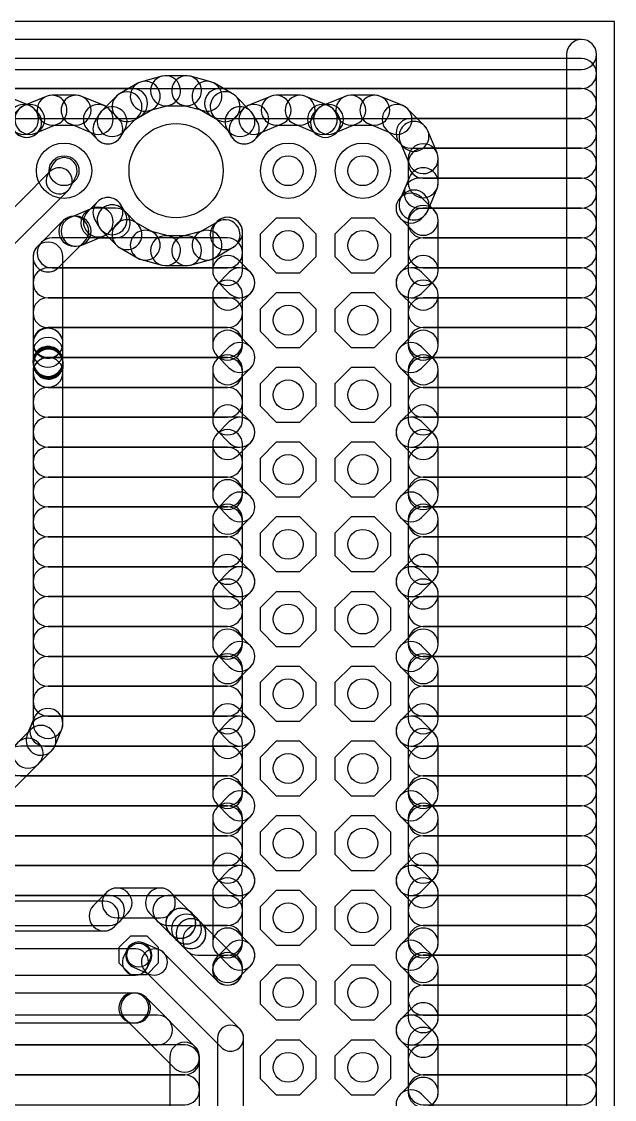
# Model space of a CAD drawing. Extents: x 0 to 108, y 0 to 85.
# Drawn here: x 87.45 to 107.62, y 48.44 to 85.08 of the extents above; entities that cross this region are included whole.
import ezdxf

# ---------------------------------------------------------------- set-up
doc = ezdxf.new("R2010")
doc.units = 0
for name, color, linetype in [('16', 174, 'CONTINUOUS'), ('17', 94, 'CONTINUOUS'), ('20', 178, 'CONTINUOUS'), ('44', 250, 'CONTINUOUS')]:
    doc.layers.add(name, color=color, linetype=linetype)

# ---------------------------------------------------------------- blocks, each defined once
blk = doc.blocks.new('ROUNDP')
blk.add_circle((0, 0), 0.5)
blk = doc.blocks.new('OCTAGONP')
blk.add_lwpolyline([(-0.5, -0.2071), (-0.5, 0.2071), (-0.2071, 0.5), (0.2071, 0.5), (0.5, 0.2071), (0.5, -0.2071), (0.2071, -0.5), (-0.2071, -0.5)], close=True)

msp = doc.modelspace()

# ---------------------------------------------------------------- linework, layer by layer
at = {"layer": '16'}
for points in [[(1.1176, 83.4544), (106.5024, 83.4544, 1), (106.5024, 84.4704), (1.1176, 84.4704, 1)], [(105.9944, 83.9624), (105.9944, 1.1176, 1), (107.0104, 1.1176), (107.0104, 83.9624, 1)], [(1.1176, 82.804), (106.5024, 82.804, 1), (106.5024, 83.82), (1.1176, 83.82, 1)], [(92.2207, 83.2183), (91.5296, 83.0331, 1), (91.7925, 82.0517), (92.4837, 82.2369, 1)], [(93.0678, 83.2356), (92.3522, 83.2356, 1), (92.3522, 82.2196), (93.0678, 82.2196, 1)], [(93.8904, 83.0331), (93.1993, 83.2183, 1), (92.9363, 82.2369), (93.6275, 82.0517, 1)], [(91.407, 82.9823), (90.7874, 82.6246, 1), (91.2954, 81.7447), (91.915, 82.1025, 1)], [(94.6326, 82.6246), (94.013, 82.9823, 1), (93.505, 82.1025), (94.1246, 81.7447, 1)], [(19.2557, 81.788), (91.2343, 81.788, 1), (91.2343, 82.804), (19.2557, 82.804, 1)], [(87.7198, 82.2235), (86.9636, 82.5367, 1), (86.5748, 81.5981), (87.331, 81.2848, 1)], [(88.2964, 82.5367), (87.5402, 82.2235, 1), (87.929, 81.2848), (88.6852, 81.5981, 1)], [(89.3092, 82.5754), (88.4908, 82.5754, 1), (88.4908, 81.5594), (89.3092, 81.5594, 1)], [(90.2598, 82.2235), (89.5036, 82.5367, 1), (89.1148, 81.5981), (89.871, 81.2848, 1)], [(90.6821, 82.5438), (90.1762, 82.0379, 1), (90.8946, 81.3194), (91.4006, 81.8254, 1)], [(94.1857, 81.788), (106.5024, 81.788, 1), (106.5024, 82.804), (94.1857, 82.804, 1)], [(95.2438, 82.0379), (94.7379, 82.5438, 1), (94.0194, 81.8254), (94.5254, 81.3194, 1)], [(95.9164, 82.5367), (95.1602, 82.2235, 1), (95.549, 81.2848), (96.3052, 81.5981, 1)], [(96.9292, 82.5754), (96.1108, 82.5754, 1), (96.1108, 81.5594), (96.9292, 81.5594, 1)], [(97.8798, 82.2235), (97.1236, 82.5367, 1), (96.7348, 81.5981), (97.491, 81.2848, 1)], [(98.4564, 82.5367), (97.7002, 82.2235, 1), (98.089, 81.2848), (98.8452, 81.5981, 1)], [(99.4692, 82.5754), (98.6508, 82.5754, 1), (98.6508, 81.5594), (99.4692, 81.5594, 1)], [(100.4198, 82.2235), (99.6636, 82.5367, 1), (99.2748, 81.5981), (100.031, 81.2848, 1)], [(87.9892, 82.0088), (87.8846, 82.1134, 1), (87.1662, 81.395), (87.2708, 81.2904, 1)], [(87.3754, 82.1134), (87.2708, 82.0088, 1), (87.9892, 81.2904), (88.0938, 81.395, 1)], [(90.7502, 81.7878), (90.4246, 82.1134, 1), (89.7062, 81.395), (90.0318, 81.0694, 1)], [(90.0954, 81.9326), (89.9511, 81.6826, 1), (90.831, 81.1746), (90.9753, 81.4246, 1)], [(95.4689, 81.6826), (95.3246, 81.9326, 1), (94.4447, 81.4246), (94.589, 81.1746, 1)], [(94.9954, 82.1134), (94.6698, 81.7878, 1), (95.3882, 81.0694), (95.7138, 81.395, 1)], [(98.1492, 82.0088), (98.0446, 82.1134, 1), (97.3262, 81.395), (97.4308, 81.2904, 1)], [(97.5354, 82.1134), (97.4308, 82.0088, 1), (98.1492, 81.2904), (98.2538, 81.395, 1)], [(101.1634, 81.5346), (100.5846, 82.1134, 1), (99.8662, 81.395), (100.445, 80.8162, 1)], [(100.6996, 80.772), (106.5024, 80.772, 1), (106.5024, 81.788), (100.6996, 81.788, 1)], [(101.5867, 80.6136), (101.2735, 81.3698, 1), (100.3348, 80.981), (100.6481, 80.2248, 1)], [(101.6254, 79.6008), (101.6254, 80.4192, 1), (100.6094, 80.4192), (100.6094, 79.6008, 1)], [(101.1174, 79.756), (106.5024, 79.756, 1), (106.5024, 80.772), (101.1174, 80.772, 1)], [(89.1354, 79.4743), (89.3005, 79.8172, 1), (88.4995, 80.2028), (88.3344, 79.8599, 1)], [(88.4206, 79.9814), (86.4775, 78.0383, 1), (87.1061, 77.4097), (89.0492, 79.3528, 1)], [(101.2735, 78.6502), (101.5867, 79.4064, 1), (100.6481, 79.7952), (100.3348, 79.039, 1)], [(100.9713, 78.74), (106.5024, 78.74, 1), (106.5024, 79.756), (100.9713, 79.756, 1)], [(101.0588, 78.3808), (101.1634, 78.4854, 1), (100.445, 79.2038), (100.3404, 79.0992, 1)], [(101.4766, 78.6814), (101.0588, 79.0992, 1), (100.3404, 78.3808), (100.7582, 77.963, 1)], [(90.4246, 77.9066), (90.7502, 78.2322, 1), (90.0318, 78.9506), (89.7062, 78.625, 1)], [(89.9511, 78.3374), (90.0954, 78.0874, 1), (90.9753, 78.5954), (90.831, 78.8454, 1)], [(90.1762, 77.9821), (90.6821, 77.4762, 1), (91.4006, 78.1946), (90.8946, 78.7006, 1)], [(101.6254, 76.6178), (101.6254, 78.3222, 1), (100.6094, 78.3222), (100.6094, 76.6178, 1)], [(88.7131, 76.7177), (89.5888, 77.5934, 1), (88.8703, 78.3118), (87.9947, 77.4362, 1)], [(89.2295, 77.4446), (89.3092, 77.4446, 1), (89.3092, 78.4606), (89.2295, 78.4606, 1)], [(89.5036, 77.4833), (90.2598, 77.7965, 1), (89.871, 78.7351), (89.1148, 78.4219, 1)], [(89.9838, 77.724), (90.6447, 77.724, 1), (90.6447, 78.74), (89.9838, 78.74, 1)], [(94.7379, 77.4762), (94.8218, 77.5601, 1), (94.1034, 78.2785), (94.0194, 78.1946, 1)], [(93.9546, 77.9193), (93.9546, 76.6178, 1), (94.9706, 76.6178), (94.9706, 77.9193, 1)], [(101.1174, 77.724), (106.5024, 77.724, 1), (106.5024, 78.74), (101.1174, 78.74, 1)], [(90.7874, 77.3954), (91.407, 77.0377, 1), (91.915, 77.9175), (91.2954, 78.2753, 1)], [(94.013, 77.0377), (94.6326, 77.3954, 1), (94.1246, 78.2753), (93.505, 77.9175, 1)], [(88.4929, 76.708), (94.4626, 76.708, 1), (94.4626, 77.724), (88.4929, 77.724, 1)], [(91.5296, 76.9869), (92.2207, 76.8017, 1), (92.4837, 77.7831), (91.7925, 77.9683, 1)], [(92.3522, 76.7844), (93.0678, 76.7844, 1), (93.0678, 77.8004), (92.3522, 77.8004, 1)], [(93.1993, 76.8017), (93.8904, 76.9869, 1), (93.6275, 77.9683), (92.9363, 77.7831, 1)], [(101.1174, 76.708), (106.5024, 76.708, 1), (106.5024, 77.724), (101.1174, 77.724, 1)], [(88.8619, 74.1468), (88.8619, 77.077, 1), (87.8459, 77.077), (87.8459, 74.1468, 1)], [(94.1034, 76.2586), (94.5212, 75.8408, 1), (95.2396, 76.5592), (94.8218, 76.977, 1)], [(101.0588, 75.8408), (101.4766, 76.2586, 1), (100.7582, 76.977), (100.3404, 76.5592, 1)], [(88.3539, 75.692), (94.8804, 75.692, 1), (94.8804, 76.708), (88.3539, 76.708, 1)], [(94.5212, 76.5592), (94.1034, 76.1414, 1), (94.8218, 75.423), (95.2396, 75.8408, 1)], [(101.4766, 76.1414), (101.0588, 76.5592, 1), (100.3404, 75.8408), (100.7582, 75.423, 1)], [(100.6996, 75.692), (106.5024, 75.692, 1), (106.5024, 76.708), (100.6996, 76.708, 1)], [(93.9546, 75.7822), (93.9546, 74.0778, 1), (94.9706, 74.0778), (94.9706, 75.7822, 1)], [(101.6254, 74.0778), (101.6254, 75.7822, 1), (100.6094, 75.7822), (100.6094, 74.0778, 1)], [(88.3539, 74.676), (94.4626, 74.676, 1), (94.4626, 75.692), (88.3539, 75.692, 1)], [(101.1174, 74.676), (106.5024, 74.676, 1), (106.5024, 75.692), (101.1174, 75.692, 1)], [(88.3539, 73.66), (94.4626, 73.66, 1), (94.4626, 74.676), (88.3539, 74.676, 1)], [(88.8242, 74.3389), (88.8235, 74.3405, 1), (87.8843, 73.9532), (87.8849, 73.9516, 1)], [(88.8619, 73.8349), (88.8625, 74.1442, 1), (87.8465, 74.1463), (87.8459, 73.8371, 1)], [(94.1034, 73.7186), (94.5212, 73.3008, 1), (95.2396, 74.0192), (94.8218, 74.437, 1)], [(101.0588, 73.3008), (101.4766, 73.7186, 1), (100.7582, 74.437), (100.3404, 74.0192, 1)], [(101.1174, 73.66), (106.5024, 73.66, 1), (106.5024, 74.676), (101.1174, 74.676, 1)], [(88.8177, 73.3177), (88.8221, 73.3283, 1), (87.8844, 73.7193), (87.8799, 73.7086, 1)], [(88.8232, 73.6953), (88.8181, 73.7076, 1), (87.8795, 73.3186), (87.8846, 73.3063, 1)], [(88.8612, 73.5229), (88.8612, 73.5246, 1), (87.8452, 73.5264), (87.8452, 73.5247, 1)], [(88.8224, 73.3307), (88.8231, 73.3323, 1), (87.8847, 73.7219), (87.8841, 73.7203, 1)], [(88.8619, 73.5271), (88.8619, 73.836, 1), (87.8459, 73.836), (87.8459, 73.5271, 1)], [(94.5212, 74.0192), (94.1034, 73.6014, 1), (94.8218, 72.883), (95.2396, 73.3008, 1)], [(101.4766, 73.6014), (101.0588, 74.0192, 1), (100.3404, 73.3008), (100.7582, 72.883, 1)], [(88.8614, 73.1357), (88.8732, 73.4132, 1), (87.8581, 73.456), (87.8463, 73.1785, 1)], [(88.8619, 73.4667), (88.8619, 73.5008, 1), (87.8459, 73.5008), (87.8459, 73.4667, 1)], [(88.8427, 73.609), (88.831, 73.6411, 1), (87.8768, 73.2922), (87.8885, 73.2602, 1)], [(88.8619, 61.2208), (88.8619, 73.1571, 1), (87.8459, 73.1571), (87.8459, 61.2208, 1)], [(88.3539, 72.644), (94.4626, 72.644, 1), (94.4626, 73.66), (88.3539, 73.66, 1)], [(93.9546, 73.2422), (93.9546, 71.5378, 1), (94.9706, 71.5378), (94.9706, 73.2422, 1)], [(101.6254, 71.5378), (101.6254, 73.2422, 1), (100.6094, 73.2422), (100.6094, 71.5378, 1)], [(101.1174, 72.644), (106.5024, 72.644, 1), (106.5024, 73.66), (101.1174, 73.66, 1)], [(88.3539, 71.628), (94.4626, 71.628, 1), (94.4626, 72.644), (88.3539, 72.644, 1)], [(101.1174, 71.628), (106.5024, 71.628, 1), (106.5024, 72.644), (101.1174, 72.644, 1)], [(94.1034, 71.1786), (94.5212, 70.7608, 1), (95.2396, 71.4792), (94.8218, 71.897, 1)], [(101.0588, 70.7608), (101.4766, 71.1786, 1), (100.7582, 71.897), (100.3404, 71.4792, 1)], [(88.3539, 70.612), (94.8804, 70.612, 1), (94.8804, 71.628), (88.3539, 71.628, 1)], [(94.5212, 71.4792), (94.1034, 71.0614, 1), (94.8218, 70.343), (95.2396, 70.7608, 1)], [(101.4766, 71.0614), (101.0588, 71.4792, 1), (100.3404, 70.7608), (100.7582, 70.343, 1)], [(100.6996, 70.612), (106.5024, 70.612, 1), (106.5024, 71.628), (100.6996, 71.628, 1)], [(93.9546, 70.7022), (93.9546, 68.9978, 1), (94.9706, 68.9978), (94.9706, 70.7022, 1)], [(101.6254, 68.9978), (101.6254, 70.7022, 1), (100.6094, 70.7022), (100.6094, 68.9978, 1)], [(88.3539, 69.596), (94.4626, 69.596, 1), (94.4626, 70.612), (88.3539, 70.612, 1)], [(101.1174, 69.596), (106.5024, 69.596, 1), (106.5024, 70.612), (101.1174, 70.612, 1)], [(88.3539, 68.58), (94.4626, 68.58, 1), (94.4626, 69.596), (88.3539, 69.596, 1)], [(94.1034, 68.6386), (94.5212, 68.2208, 1), (95.2396, 68.9392), (94.8218, 69.357, 1)], [(101.0588, 68.2208), (101.4766, 68.6386, 1), (100.7582, 69.357), (100.3404, 68.9392, 1)], [(101.1174, 68.58), (106.5024, 68.58, 1), (106.5024, 69.596), (101.1174, 69.596, 1)], [(94.5212, 68.9392), (94.1034, 68.5214, 1), (94.8218, 67.803), (95.2396, 68.2208, 1)], [(101.4766, 68.5214), (101.0588, 68.9392, 1), (100.3404, 68.2208), (100.7582, 67.803, 1)], [(88.3539, 67.564), (94.4626, 67.564, 1), (94.4626, 68.58), (88.3539, 68.58, 1)], [(93.9546, 68.1622), (93.9546, 66.4578, 1), (94.9706, 66.4578), (94.9706, 68.1622, 1)], [(101.6254, 66.4578), (101.6254, 68.1622, 1), (100.6094, 68.1622), (100.6094, 66.4578, 1)], [(101.1174, 67.564), (106.5024, 67.564, 1), (106.5024, 68.58), (101.1174, 68.58, 1)], [(88.3539, 66.548), (94.4626, 66.548, 1), (94.4626, 67.564), (88.3539, 67.564, 1)], [(101.1174, 66.548), (106.5024, 66.548, 1), (106.5024, 67.564), (101.1174, 67.564, 1)], [(94.1034, 66.0986), (94.5212, 65.6808, 1), (95.2396, 66.3992), (94.8218, 66.817, 1)], [(101.0588, 65.6808), (101.4766, 66.0986, 1), (100.7582, 66.817), (100.3404, 66.3992, 1)], [(88.3539, 65.532), (94.8804, 65.532, 1), (94.8804, 66.548), (88.3539, 66.548, 1)], [(94.5212, 66.3992), (94.1034, 65.9814, 1), (94.8218, 65.263), (95.2396, 65.6808, 1)], [(101.4766, 65.9814), (101.0588, 66.3992, 1), (100.3404, 65.6808), (100.7582, 65.263, 1)], [(100.6996, 65.532), (106.5024, 65.532, 1), (106.5024, 66.548), (100.6996, 66.548, 1)], [(93.9546, 65.6222), (93.9546, 63.9178, 1), (94.9706, 63.9178), (94.9706, 65.6222, 1)], [(101.6254, 63.9178), (101.6254, 65.6222, 1), (100.6094, 65.6222), (100.6094, 63.9178, 1)], [(88.3539, 64.516), (94.4626, 64.516, 1), (94.4626, 65.532), (88.3539, 65.532, 1)], [(101.1174, 64.516), (106.5024, 64.516, 1), (106.5024, 65.532), (101.1174, 65.532, 1)], [(88.3539, 63.5), (94.4626, 63.5, 1), (94.4626, 64.516), (88.3539, 64.516, 1)], [(101.1174, 63.5), (106.5024, 63.5, 1), (106.5024, 64.516), (101.1174, 64.516, 1)], [(94.1034, 63.5586), (94.5212, 63.1408, 1), (95.2396, 63.8592), (94.8218, 64.277, 1)], [(101.0588, 63.1408), (101.4766, 63.5586, 1), (100.7582, 64.277), (100.3404, 63.8592, 1)], [(94.5212, 63.8592), (94.1034, 63.4414, 1), (94.8218, 62.723), (95.2396, 63.1408, 1)], [(101.4766, 63.4414), (101.0588, 63.8592, 1), (100.3404, 63.1408), (100.7582, 62.723, 1)], [(88.3539, 62.484), (94.4626, 62.484, 1), (94.4626, 63.5), (88.3539, 63.5, 1)], [(93.9546, 63.0822), (93.9546, 61.3778, 1), (94.9706, 61.3778), (94.9706, 63.0822, 1)], [(101.6254, 61.3778), (101.6254, 63.0822, 1), (100.6094, 63.0822), (100.6094, 61.3778, 1)], [(101.1174, 62.484), (106.5024, 62.484, 1), (106.5024, 63.5), (101.1174, 63.5, 1)], [(88.3539, 61.468), (94.4626, 61.468, 1), (94.4626, 62.484), (88.3539, 62.484, 1)], [(101.1174, 61.468), (106.5024, 61.468, 1), (106.5024, 62.484), (101.1174, 62.484, 1)], [(88.5854, 60.4522), (88.8232, 61.0264, 1), (87.8846, 61.4152), (87.6468, 60.841, 1)], [(94.1034, 61.0186), (94.5212, 60.6008, 1), (95.2396, 61.3192), (94.8218, 61.737, 1)], [(101.0588, 60.6008), (101.4766, 61.0186, 1), (100.7582, 61.737), (100.3404, 61.3192, 1)], [(88.2459, 60.452), (94.8804, 60.452, 1), (94.8804, 61.468), (88.2459, 61.468, 1)], [(94.5212, 61.3192), (94.1034, 60.9014, 1), (94.8218, 60.183), (95.2396, 60.6008, 1)], [(101.4766, 60.9014), (101.0588, 61.3192, 1), (100.3404, 60.6008), (100.7582, 60.183, 1)], [(100.6996, 60.452), (106.5024, 60.452, 1), (106.5024, 61.468), (100.6996, 61.468, 1)], [(88.0359, 59.848), (88.4753, 60.2874, 1), (87.7569, 61.0059), (87.3174, 60.5664, 1)], [(93.9546, 60.5422), (93.9546, 58.8378, 1), (94.9706, 58.8378), (94.9706, 60.5422, 1)], [(101.6254, 58.8378), (101.6254, 60.5422, 1), (100.6094, 60.5422), (100.6094, 58.8378, 1)], [(86.7405, 58.5526), (88.0359, 59.848, 1), (87.3174, 60.5664), (86.022, 59.271, 1)], [(87.4134, 59.436), (94.4626, 59.436, 1), (94.4626, 60.452), (87.4134, 60.452, 1)], [(101.1174, 59.436), (106.5024, 59.436, 1), (106.5024, 60.452), (101.1174, 60.452, 1)], [(86.3974, 58.42), (94.4626, 58.42, 1), (94.4626, 59.436), (86.3974, 59.436, 1)], [(101.1174, 58.42), (106.5024, 58.42, 1), (106.5024, 59.436), (101.1174, 59.436, 1)], [(94.1034, 58.4786), (94.5212, 58.0608, 1), (95.2396, 58.7792), (94.8218, 59.197, 1)], [(101.0588, 58.0608), (101.4766, 58.4786, 1), (100.7582, 59.197), (100.3404, 58.7792, 1)], [(94.5212, 58.7792), (94.1034, 58.3614, 1), (94.8218, 57.643), (95.2396, 58.0608, 1)], [(101.4766, 58.3614), (101.0588, 58.7792, 1), (100.3404, 58.0608), (100.7582, 57.643, 1)], [(84.5565, 57.404), (94.4626, 57.404, 1), (94.4626, 58.42), (84.5565, 58.42, 1)], [(93.9546, 58.0022), (93.9546, 56.2978, 1), (94.9706, 56.2978), (94.9706, 58.0022, 1)], [(101.6254, 56.2978), (101.6254, 58.0022, 1), (100.6094, 58.0022), (100.6094, 56.2978, 1)], [(101.1174, 57.404), (106.5024, 57.404, 1), (106.5024, 58.42), (101.1174, 58.42, 1)], [(77.9907, 56.388), (94.4626, 56.388, 1), (94.4626, 57.404), (77.9907, 57.404, 1)], [(101.1174, 56.388), (106.5024, 56.388, 1), (106.5024, 57.404), (101.1174, 57.404, 1)], [(94.1034, 55.9386), (94.5212, 55.5208, 1), (95.2396, 56.2392), (94.8218, 56.657, 1)], [(101.0588, 55.5208), (101.4766, 55.9386, 1), (100.7582, 56.657), (100.3404, 56.2392, 1)], [(77.9907, 55.372), (94.8804, 55.372, 1), (94.8804, 56.388), (77.9907, 56.388, 1)], [(94.5212, 56.2392), (94.1034, 55.8214, 1), (94.8218, 55.103), (95.2396, 55.5208, 1)], [(101.4766, 55.8214), (101.0588, 56.2392, 1), (100.3404, 55.5208), (100.7582, 55.103, 1)], [(100.6996, 55.372), (106.5024, 55.372, 1), (106.5024, 56.388), (100.6996, 56.388, 1)], [(93.9546, 55.4622), (93.9546, 53.7578, 1), (94.9706, 53.7578), (94.9706, 55.4622, 1)], [(101.6254, 53.7578), (101.6254, 55.4622, 1), (100.6094, 55.4622), (100.6094, 53.7578, 1)], [(84.8105, 54.356), (90.4495, 54.356, 1), (90.4495, 55.372), (84.8105, 55.372, 1)], [(90.3443, 55.4772), (89.8998, 55.0327, 1), (90.6182, 54.3143), (91.0627, 54.7588, 1)], [(92.1765, 55.626), (90.7035, 55.626, 1), (90.7035, 54.61), (92.1765, 54.61, 1)], [(93.2254, 54.7875), (92.5357, 55.4772, 1), (91.8173, 54.7588), (92.507, 54.0691, 1)], [(92.4305, 54.356), (94.4626, 54.356, 1), (94.4626, 55.372), (92.4305, 55.372, 1)], [(101.1174, 54.356), (106.5024, 54.356, 1), (106.5024, 55.372), (101.1174, 55.372, 1)], [(90.259, 55.1815), (85.001, 55.1815, 1), (85.001, 54.1655), (90.259, 54.1655, 1)], [(93.0743, 54.8918), (93.0662, 54.8953, 1), (92.6662, 53.9613), (92.6744, 53.9578, 1)], [(93.4268, 54.586), (93.2379, 54.7796, 1), (92.5108, 54.07), (92.6997, 53.8764, 1)], [(93.5772, 54.4357), (93.4225, 54.5904, 1), (92.7041, 53.872), (92.8588, 53.7173, 1)], [(93.726, 54.0759), (93.726, 54.0765, 1), (92.71, 54.0765), (92.71, 54.0759, 1)], [(94.8218, 53.1905), (93.5772, 54.4351, 1), (92.8588, 53.7167), (94.1034, 52.4721, 1)], [(93.4459, 53.34), (94.4626, 53.34, 1), (94.4626, 54.356), (93.4459, 54.356, 1)], [(94.1034, 53.3986), (94.5212, 52.9808, 1), (95.2396, 53.6992), (94.8218, 54.117, 1)], [(101.0588, 52.9808), (101.4766, 53.3986, 1), (100.7582, 54.117), (100.3404, 53.6992, 1)], [(101.1174, 53.34), (106.5024, 53.34, 1), (106.5024, 54.356), (101.1174, 54.356, 1)], [(91.3257, 53.5559), (84.201, 53.5559, 1), (84.201, 52.6669), (91.3257, 52.6669, 1)], [(91.7233, 52.9126), (91.8376, 53.1412, 1), (91.0424, 53.5388), (90.9281, 53.3102, 1)], [(92.1485, 53.52), (91.6151, 53.7486, 1), (91.2649, 52.9314), (91.7983, 52.7028, 1)], [(91.6591, 52.7971), (94.2499, 50.2063, 1), (94.8785, 50.8349), (92.2877, 53.4257, 1)], [(94.5212, 53.6992), (94.1034, 53.2814, 1), (94.8218, 52.563), (95.2396, 52.9808, 1)], [(101.4766, 53.2814), (101.0588, 53.6992, 1), (100.3404, 52.9808), (100.7582, 52.563, 1)], [(94.4619, 52.324), (94.4626, 52.324, 1), (94.4626, 53.34), (94.4619, 53.34, 1)], [(93.9546, 52.9222), (93.9546, 52.8313, 1), (94.9706, 52.8313), (94.9706, 52.9222, 1)], [(101.6254, 51.2178), (101.6254, 52.9222, 1), (100.6094, 52.9222), (100.6094, 51.2178, 1)], [(101.1174, 52.324), (106.5024, 52.324, 1), (106.5024, 53.34), (101.1174, 53.34, 1)], [(84.3933, 51.0413), (91.2703, 51.0413, 1), (91.2703, 52.0573), (84.3933, 52.0573, 1)], [(91.2343, 51.0426), (91.2947, 51.0383, 1), (91.3666, 52.0517), (91.3063, 52.056, 1)], [(90.9714, 51.1858), (92.6429, 49.5143, 1), (93.3613, 50.2328), (91.6899, 51.9042, 1)], [(101.1174, 51.308), (106.5024, 51.308, 1), (106.5024, 52.324), (101.1174, 52.324, 1)], [(101.0588, 50.4408), (101.4766, 50.8586, 1), (100.7582, 51.577), (100.3404, 51.1592, 1)], [(63.7413, 50.292), (92.0757, 50.292, 1), (92.0757, 51.308), (63.7413, 51.308, 1)], [(101.4766, 50.7414), (101.0588, 51.1592, 1), (100.3404, 50.4408), (100.7582, 50.023, 1)], [(100.6996, 50.292), (106.5024, 50.292, 1), (106.5024, 51.308), (100.6996, 51.308, 1)], [(94.1197, 50.5206), (94.1197, 35.6235, 1), (95.0087, 35.6235), (95.0087, 50.5206, 1)], [(101.6254, 48.6778), (101.6254, 50.3822, 1), (100.6094, 50.3822), (100.6094, 48.6778, 1)], [(63.7413, 49.276), (93.0021, 49.276, 1), (93.0021, 50.292), (63.7413, 50.292, 1)], [(92.4941, 49.8736), (92.4941, 46.6724, 1), (93.5101, 46.6724), (93.5101, 49.8736, 1)], [(101.1174, 49.276), (106.5024, 49.276, 1), (106.5024, 50.292), (101.1174, 50.292, 1)], [(63.2834, 48.26), (93.0021, 48.26, 1), (93.0021, 49.276), (63.2834, 49.276, 1)], [(101.0588, 47.9008), (101.4766, 48.3186, 1), (100.7582, 49.037), (100.3404, 48.6192, 1)], [(101.1174, 48.26), (106.5024, 48.26, 1), (106.5024, 49.276), (101.1174, 49.276, 1)], [(101.4766, 48.2014), (101.0588, 48.6192, 1), (100.3404, 47.9008), (100.7582, 47.483, 1)]]:
    msp.add_lwpolyline(points, format="xyb", close=True, dxfattribs=at)
at = {"layer": '20'}
for p, q in [((107.62, 85.08), (0, 85.08)), ((107.62, 0), (107.62, 85.08))]:
    msp.add_line(p, q, dxfattribs=at)
msp.add_circle((92.71, 80.01), 1.6, dxfattribs=at)
at = {"layer": '44'}
for centre, radius in [((88.9, 80.01), 0.508), ((96.52, 80.01), 0.508), ((99.06, 80.01), 0.508), ((96.52, 77.47), 0.508), ((99.06, 77.47), 0.508), ((96.52, 74.93), 0.508), ((99.06, 74.93), 0.508), ((96.52, 72.39), 0.508), ((99.06, 72.39), 0.508), ((96.52, 69.85), 0.508), ((99.06, 69.85), 0.508), ((96.52, 67.31), 0.508), ((99.06, 67.31), 0.508), ((96.52, 64.77), 0.508), ((99.06, 64.77), 0.508), ((96.52, 62.23), 0.508), ((99.06, 62.23), 0.508), ((96.52, 59.69), 0.508), ((99.06, 59.69), 0.508), ((96.52, 57.15), 0.508), ((99.06, 57.15), 0.508), ((96.52, 54.61), 0.508), ((99.06, 54.61), 0.508), ((91.44, 53.34), 0.4064), ((96.52, 52.07), 0.508), ((99.06, 52.07), 0.508), ((96.52, 49.53), 0.508), ((99.06, 49.53), 0.508)]:
    msp.add_circle(centre, radius, dxfattribs=at)

# ---------------------------------------------------------------- block references
at = {"layer": '17'}
for name, p, xscale, yscale, rotation in [('ROUNDP', (88.9, 80.01), 1.8796, 1.8796, 90), ('ROUNDP', (96.52, 80.01), 1.8796, 1.8796, 90), ('ROUNDP', (99.06, 80.01), 1.8796, 1.8796, 90), ('OCTAGONP', (96.52, 77.47), 1.8796, 1.8796, 90), ('OCTAGONP', (99.06, 77.47), 1.8796, 1.8796, 90), ('OCTAGONP', (96.52, 74.93), 1.8796, 1.8796, 90), ('OCTAGONP', (99.06, 74.93), 1.8796, 1.8796, 90), ('OCTAGONP', (96.52, 72.39), 1.8796, 1.8796, 90), ('OCTAGONP', (99.06, 72.39), 1.8796, 1.8796, 90), ('OCTAGONP', (96.52, 69.85), 1.8796, 1.8796, 90), ('OCTAGONP', (99.06, 69.85), 1.8796, 1.8796, 90), ('OCTAGONP', (96.52, 67.31), 1.8796, 1.8796, 90), ('OCTAGONP', (99.06, 67.31), 1.8796, 1.8796, 90), ('OCTAGONP', (96.52, 64.77), 1.8796, 1.8796, 90), ('OCTAGONP', (99.06, 64.77), 1.8796, 1.8796, 90), ('OCTAGONP', (96.52, 62.23), 1.8796, 1.8796, 90), ('OCTAGONP', (99.06, 62.23), 1.8796, 1.8796, 90), ('OCTAGONP', (96.52, 59.69), 1.8796, 1.8796, 90), ('OCTAGONP', (99.06, 59.69), 1.8796, 1.8796, 90), ('OCTAGONP', (96.52, 57.15), 1.8796, 1.8796, 90), ('OCTAGONP', (99.06, 57.15), 1.8796, 1.8796, 90), ('OCTAGONP', (96.52, 54.61), 1.8796, 1.8796, 90), ('OCTAGONP', (99.06, 54.61), 1.8796, 1.8796, 90), ('OCTAGONP', (91.44, 53.34), 1.3208, 1.3208, 270), ('OCTAGONP', (96.52, 52.07), 1.8796, 1.8796, 90), ('OCTAGONP', (99.06, 52.07), 1.8796, 1.8796, 90), ('OCTAGONP', (96.52, 49.53), 1.8796, 1.8796, 90), ('OCTAGONP', (99.06, 49.53), 1.8796, 1.8796, 90)]:
    msp.add_blockref(name, p, dxfattribs=dict(at, xscale=xscale, yscale=yscale, rotation=rotation))

doc.saveas('drawing.dxf')
